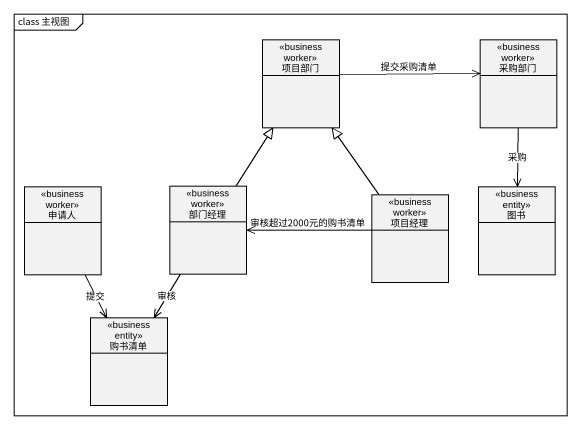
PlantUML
@startuml
mainframe class 主视图
hide circle
hide empty members
class 项目部门 <<business worker>>
class 采购部门 <<business worker>>
class 申请人 <<business worker>>
class 部门经理 <<business worker>>
class 项目经理 <<business worker>>
class 图书 <<business entity>>
class 购书清单 <<business entity>>
项目部门 -right-> 采购部门 : 提交采购清单
采购部门 --> 图书 : 采购
申请人 --> 购书清单 : 提交
部门经理 -up-|> 项目部门
部门经理 <-right- 项目经理 : 审核超过2000元的购书清单
部门经理 --> 购书清单 : 审核
项目经理 -up-|> 项目部门
@enduml
